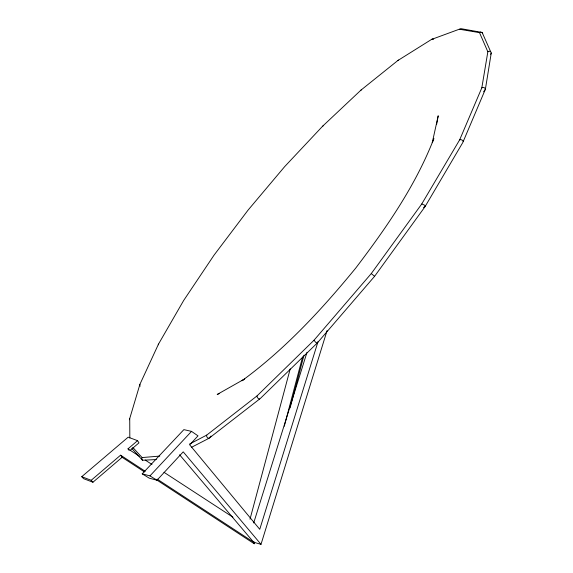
<?xml version="1.0" encoding="UTF-8"?>
<svg xmlns="http://www.w3.org/2000/svg" width="573" height="573" viewBox="0 0 573 573"><rect width="100%" height="100%" fill="white"/><g stroke="black" fill="none" stroke-linecap="round" stroke-linejoin="round"><path stroke-width="0.86" d="M459.704 29.28L479.508 32.647L487.845 51.771L481.829 87.798L459.682 139.798L421.764 203.959L371.275 273.572L313.997 340.24L256.983 395.957L206.724 435.1L206.688 436.59L207.627 437.915L208.987 438.295L260.307 398.493L317.356 342.898L374.599 276.308L425.001 206.724L462.791 142.541L485.388 89.266L491.247 52.995L482.129 32.439L460.842 28.65L431.533 39.437L397.827 60.537L360.933 90.14L322.721 126.103L284.666 166.628L248.045 210.141L213.994 255.214L183.711 300.402L158.513 344.079L139.927 384.297L139.626 385.214L140.235 386.145M436.655 124.248L438.202 115.775L432.257 142.684L433.868 138.602C415.439 185.946 386.266 227.882 355.718 268.107C321.847 309.477 285.29 349.057 241.978 380.751L244.685 378.989M132.764 447.377L142.097 457.569L141.746 459.016L142.469 460.241L156.329 459.567M284.28 426.233L302.58 357M155.698 479.264L254.211 543.741L254.67 542.008M290.06 407.962L303.991 355.21M250.007 519.188L290.217 368.869M129.362 419.765L139.927 384.297M158.291 344.796L158.513 344.079M318.108 341.358L259.748 529.309L189.706 444.834L198.007 435.86L191.532 431.376L183.869 429.635L142.219 473.842L149.259 478.161L156.973 480.224L183.217 451.846L261.002 544.35L327.076 330.571M253.689 522.963L306.949 352.481M490.646 54.335L491.247 52.995M210.986 436.06L208.987 438.295L191.704 447.198M483.612 91.809L485.388 89.266L484.772 87.977L483.297 87.368L481.829 87.798M142.219 473.842L149.947 475.891L191.532 431.376M130.143 450.414L138.967 442.872L137.57 440.666L128.18 437.163L81.753 476.686L91.193 480.289L120.588 455.177L145.248 471.307M128.975 450.278L128.001 448.845L137.57 440.666M81.753 476.686L83.558 478.656L92.941 482.237L122.106 457.29L144.496 471.937M317.356 342.898L315.83 342.475L313.997 340.24M423.504 207.655L425.288 206.137L424.457 205.084L421.764 203.959M431.533 39.437L432.486 38.878L433.589 39.286M397.827 60.537L398.6 60.093M244.599 378.975L217.196 394.46L219.502 393.529M189.57 444.039L206.724 435.1M360.933 90.14L361.527 89.832M479.508 32.647L480.811 31.995M487.845 51.771L489.27 51.183L490.681 51.685M322.721 126.103L323.143 125.945M459.682 139.798L461.093 139.647L462.59 140.385L463.292 141.588M142.097 457.569L159.781 456.079M261.002 544.35L253.624 542.201L157.21 479.135M259.59 399.073L258.323 398.572L257.234 397.275L256.983 395.957M149.947 475.891L156.973 480.224M128.001 448.845L139.239 456.165M145.241 460.076L151.981 464.467M163.978 472.281L232.939 517.197M371.275 273.572L374.599 276.308M131.883 448.573L142.469 460.241M91.193 480.289L92.941 482.237M179.593 454.769L253.624 542.201L254.211 543.741M120.588 455.177L122.106 457.29M482.129 32.439L482.688 33.721M129.734 418.648L129.82 438.023"/></g></svg>
